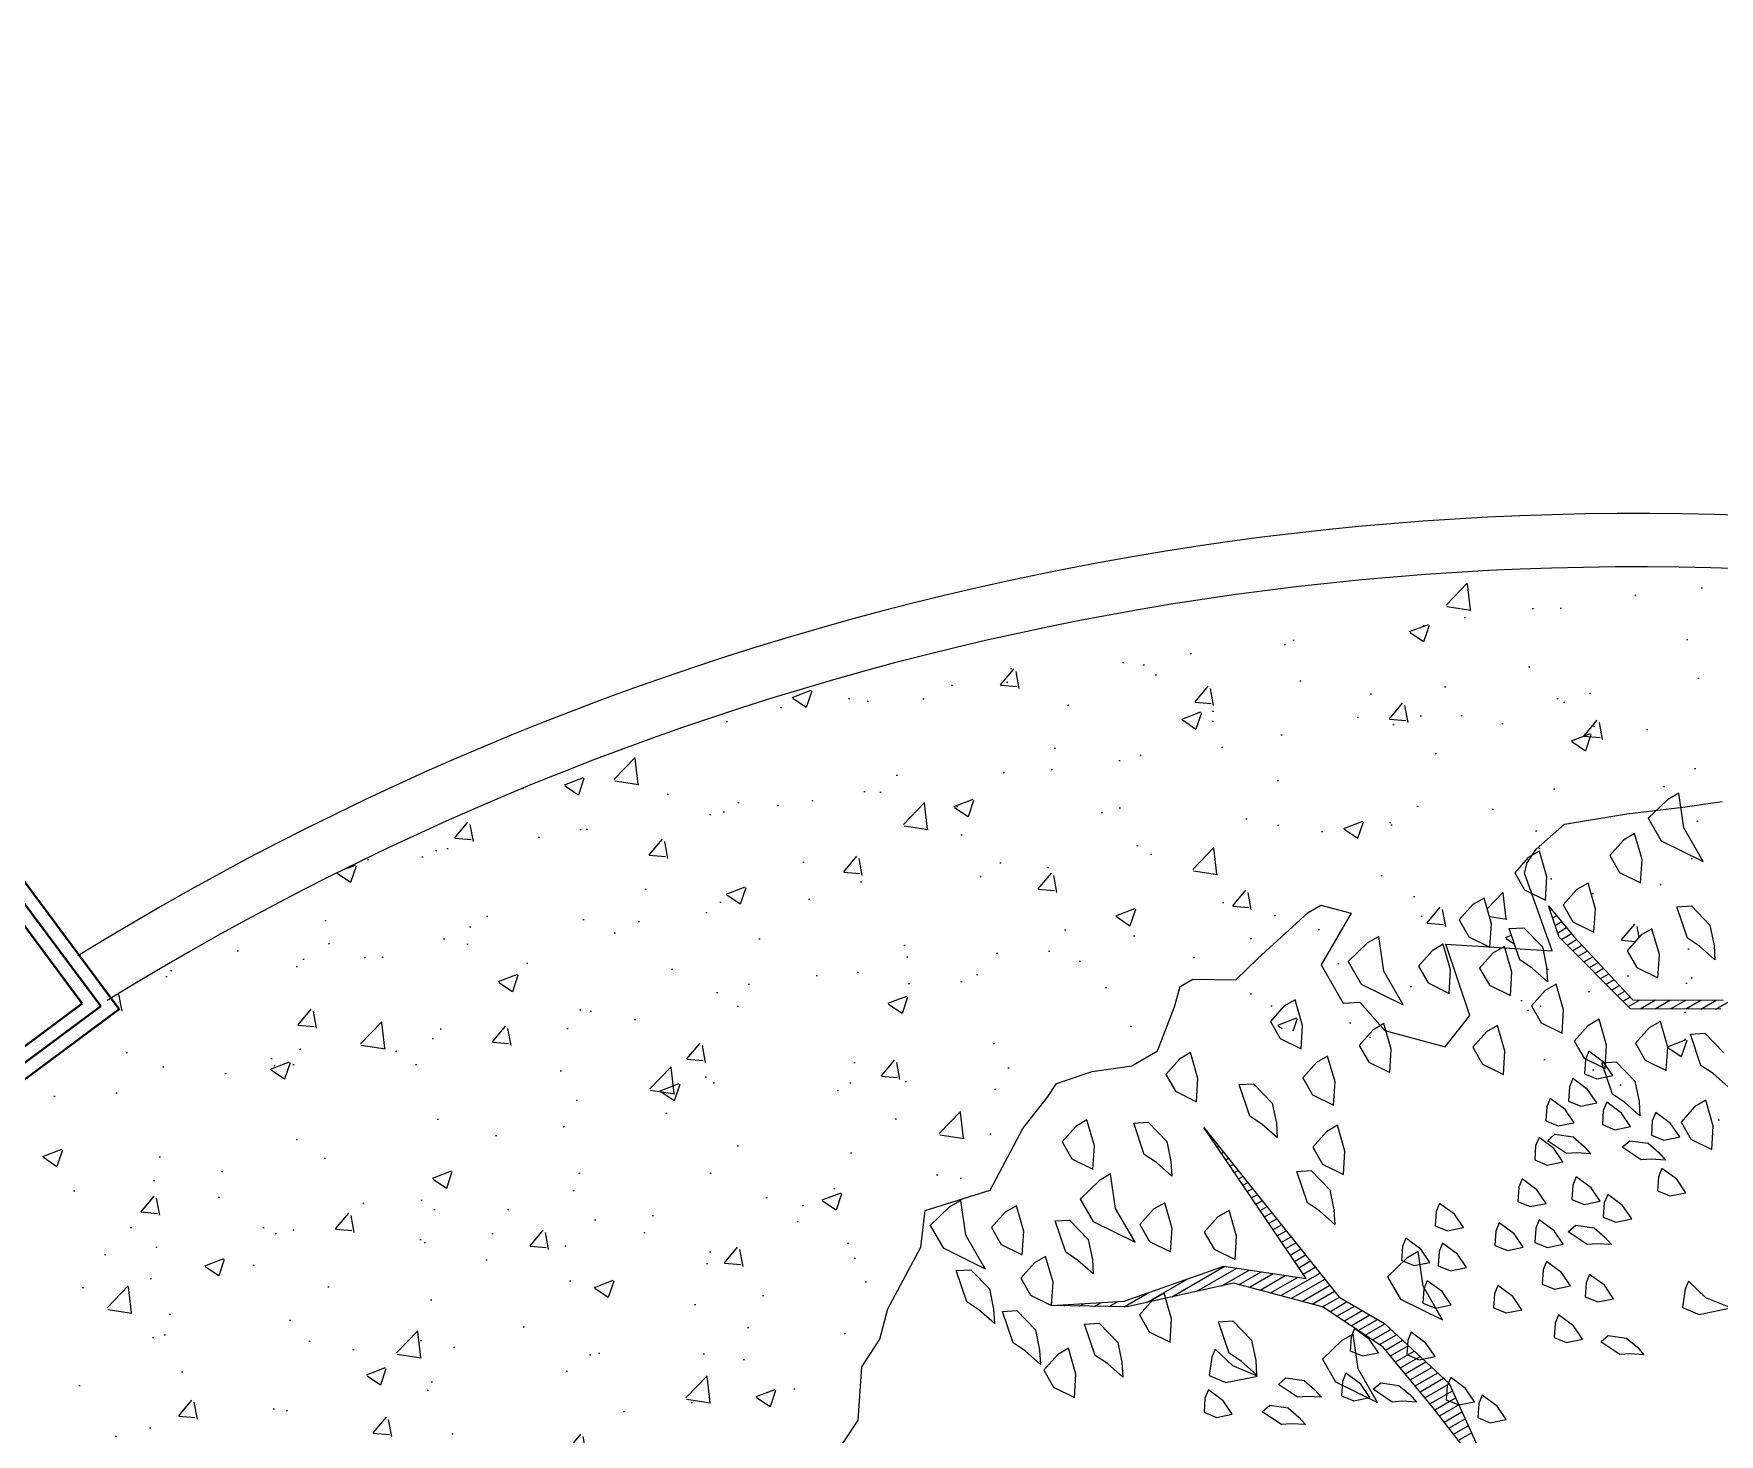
# Model space of a CAD drawing. Header units: metres. Extents: x 12093 to 20303, y 514 to 1412.
# Drawn here: x 19707.942 to 19711.101, y 705.858 to 708.481 of the extents above; entities that cross this region are included whole.
import ezdxf

# ---------------------------------------------------------------- set-up
doc = ezdxf.new("R2010")
doc.units = ezdxf.units.M
doc.linetypes.add('DASHED2', pattern=[9.525, 6.35, -3.175])
for name, color, linetype, lineweight in [('ARBOLES', 52, 'Continuous', 13), ('grass', 64, 'Continuous', 13), ('JARDINERA', 132, 'Continuous', 40), ('Layer2', 43, 'Continuous', 20), ('MANZANAS-ORIGINALES', 147, 'Continuous', 9), ('SARDINEL', 52, 'Continuous', 20), ('TEX', 81, 'Continuous', 13)]:
    doc.layers.add(name, color=color, linetype=linetype, lineweight=lineweight)
doc.layers.add('Proyecciones', color=52, linetype='DASHED2')
pattern_1 = [(50, (19136.99335, 73.14804), (0.36436934, -0.03187817), [0.0381, -0.4191]), (355, (19136.99335, 73.14804), (-0.07048565, 0.38211329), [0.03048, -0.33528]), (100.451, (19137.0237, 73.1454), (0.293885, 0.35023338), [0.03238, -0.35618]), (46.1842, (19136.99335, 73.24964), (0.54215808, -0.08408466), [0.05715, -0.62865]), (96.6356, (19137.03853, 73.24264), (0.47480847, 0.4948511), [0.04857, -0.53427]), (351.184, (19136.99335, 73.24964), (0.4748092, 0.49485024), [0.04572, -0.50292]), (21, (19137.04415, 73.22424), (0.30322976, -0.20453104), [0.0381, -0.4191]), (326, (19137.04415, 73.22424), (0.12360406, 0.36837593), [0.03048, -0.33528]), (71.4514, (19137.06942, 73.2072), (0.42683298, 0.16384572), [0.03238, -0.35618]), (37.5, (19136.99335, 73.14804), (0.006177207, 0.169110078), [0, -0.331216, 0, -0.34036, 0, -0.33655]), (7.5, (19136.99335, 73.14804), (0.133639325, 0.20036115), [0, -0.194056, 0, -0.323596, 0, -0.12827]), (327.5, (19136.88007, 73.14804), (0.27118119, -0.011457488), [0, -0.127, 0, -0.39624, 0, -0.52578]), (317.5, (19136.82927, 73.14804), (0.29625836, 0.05085298), [0, -0.1651, 0, -0.263144, 0, -0.37338])]

# ---------------------------------------------------------------- blocks, each defined once
blk = doc.blocks.new('ghgfghgh')
at = {"layer": 'ARBOLES', "lineweight": 20}
for p, q in [((20001.1866, 665.105), (20001.2163, 665.0689)), ((20001.1992, 665.0679), (20001.1866, 665.105)), ((20001.1885, 665.0994), (20001.1904, 665.1004)), ((20001.1915, 665.0906), (20001.1962, 665.0934)), ((20001.1944, 665.0819), (20001.202, 665.0863)), ((20001.1974, 665.0732), (20001.2078, 665.0792)), ((20001.2834, 664.9835), (20001.1992, 665.0679)), ((20001.2018, 665.0653), (20001.2136, 665.0722)), ((20001.2084, 665.0587), (20001.2197, 665.0652)), ((20001.2163, 665.0689), (20001.2862, 664.994)), ((20001.215, 665.0521), (20001.226, 665.0585)), ((20001.2216, 665.0454), (20001.2324, 665.0517)), ((20001.2282, 665.0388), (20001.2387, 665.0449)), ((20001.2348, 665.0322), (20001.245, 665.0381)), ((20001.2414, 665.0256), (20001.2513, 665.0314)), ((20001.248, 665.019), (20001.2576, 665.0246)), ((20001.2546, 665.0124), (20001.264, 665.0178)), ((20001.2612, 665.0058), (20001.2703, 665.011)), ((20001.2677, 664.9991), (20001.2766, 665.0043)), ((20001.2743, 664.9925), (20001.2829, 664.9975)), ((20001.2809, 664.9859), (20001.2949, 664.9939)), ((20001.39, 664.983), (20001.2834, 664.9835)), ((20001.2862, 664.994), (20001.3928, 664.9935)), ((20001.2947, 664.9834), (20001.3128, 664.9939)), ((20001.3126, 664.9834), (20001.3307, 664.9938)), ((20001.3306, 664.9833), (20001.3486, 664.9937)), ((20001.3485, 664.9832), (20001.3665, 664.9936)), ((20001.3664, 664.9831), (20001.3844, 664.9935)), ((20001.3843, 664.983), (20001.3999, 664.992)), ((20000.7793, 664.8432), (20000.9392, 664.6429)), ((20000.9001, 664.6647), (20000.7793, 664.8432)), ((20000.7797, 664.8425), (20000.7798, 664.8425)), ((20000.7848, 664.835), (20000.7855, 664.8354)), ((20000.7899, 664.8275), (20000.7912, 664.8283)), ((20000.795, 664.82), (20000.7969, 664.8211)), ((20000.8, 664.8125), (20000.8026, 664.814)), ((20000.8051, 664.805), (20000.8083, 664.8068)), ((20000.8102, 664.7975), (20000.814, 664.7997)), ((20000.8152, 664.79), (20000.8197, 664.7926)), ((20000.8203, 664.7825), (20000.8254, 664.7854)), ((20000.8254, 664.775), (20000.8311, 664.7783)), ((20000.8305, 664.7675), (20000.8368, 664.7712)), ((20000.8355, 664.76), (20000.8425, 664.764)), ((20000.8406, 664.7525), (20000.8482, 664.7569)), ((20000.8457, 664.745), (20000.8539, 664.7498)), ((20000.8507, 664.7375), (20000.8596, 664.7426)), ((20000.8558, 664.73), (20000.8653, 664.7355)), ((20000.8609, 664.7225), (20000.871, 664.7284)), ((20000.866, 664.7151), (20000.8767, 664.7212)), ((20000.871, 664.7076), (20000.8824, 664.7141)), ((20000.8761, 664.7001), (20000.8881, 664.707)), ((20000.8812, 664.6926), (20000.8938, 664.6998)), ((20000.8863, 664.6851), (20000.8995, 664.6927)), ((20000.8913, 664.6776), (20000.9052, 664.6856)), ((20000.685, 664.638), (20000.8029, 664.6795)), ((20000.7119, 664.6365), (20000.7605, 664.6646)), ((20000.7415, 664.6432), (20000.804, 664.6793)), ((20000.771, 664.6498), (20000.8183, 664.6771)), ((20000.8005, 664.6564), (20000.8326, 664.6749)), ((20000.8029, 664.6795), (20000.9001, 664.6647)), ((20000.8209, 664.6578), (20000.8469, 664.6728)), ((20000.8333, 664.6545), (20000.8612, 664.6706)), ((20000.8456, 664.6512), (20000.8755, 664.6684)), ((20000.8579, 664.6479), (20000.8898, 664.6662)), ((20000.8703, 664.6446), (20000.9166, 664.6713)), ((20000.8826, 664.6413), (20000.9223, 664.6642)), ((20000.8964, 664.6701), (20000.9109, 664.6784)), ((20000.685, 664.6314), (20000.7143, 664.6483)), ((20000.8144, 664.6595), (20000.6888, 664.6314)), ((20000.9193, 664.6314), (20000.8144, 664.6595)), ((20000.8949, 664.6379), (20000.928, 664.657)), ((20000.9073, 664.6346), (20000.9337, 664.6499)), ((20000.9195, 664.6313), (20000.9394, 664.6428)), ((20000.9392, 664.6429), (20000.9927, 664.6118)), ((20000.5993, 664.6329), (20000.685, 664.638)), ((20000.6888, 664.6314), (20000.5993, 664.6329)), ((20000.6148, 664.6326), (20000.6171, 664.6339)), ((20000.6324, 664.6323), (20000.6373, 664.6351)), ((20000.6499, 664.632), (20000.6574, 664.6364)), ((20000.6675, 664.6317), (20000.6776, 664.6376)), ((20000.9909, 664.5841), (20000.9193, 664.6314)), ((20000.9279, 664.6257), (20000.9484, 664.6376)), ((20000.9363, 664.6202), (20000.9574, 664.6323)), ((20000.9448, 664.6146), (20000.9664, 664.6271)), ((20000.9532, 664.609), (20000.9754, 664.6218)), ((20000.9616, 664.6035), (20000.9844, 664.6166)), ((20000.97, 664.5979), (20000.9932, 664.6113)), ((20000.9784, 664.5923), (20001.0001, 664.6048)), ((20000.9927, 664.6118), (20001.0692, 664.5407)), ((20000.9869, 664.5868), (20001.007, 664.5984)), ((20001.0502, 664.512), (20000.9909, 664.5841)), ((20000.9939, 664.5804), (20001.0139, 664.592)), ((20000.9997, 664.5734), (20001.0209, 664.5856)), ((20001.0056, 664.5663), (20001.0278, 664.5791)), ((20001.0114, 664.5592), (20001.0347, 664.5727)), ((20001.0172, 664.5522), (20001.0416, 664.5663)), ((20001.023, 664.5451), (20001.0485, 664.5598)), ((20001.0288, 664.538), (20001.0555, 664.5534)), ((20001.0347, 664.531), (20001.0624, 664.547)), ((20001.0405, 664.5239), (20001.0692, 664.5405)), ((20001.0463, 664.5168), (20001.073, 664.5322)), ((20001.052, 664.5097), (20001.0767, 664.524)), ((20001.0692, 664.5407), (20001.1009, 664.4703)), ((20001.1546, 664.3773), (20001.0502, 664.512)), ((20001.0576, 664.5025), (20001.0804, 664.5157)), ((20001.0632, 664.4953), (20001.0842, 664.5074)), ((20001.0688, 664.4881), (20001.0879, 664.4992)), ((20001.0743, 664.4809), (20001.0916, 664.4909)), ((20001.0799, 664.4737), (20001.0954, 664.4826))]:
    blk.add_line(p, q, dxfattribs=at)
at = {"layer": 'grass'}
for p, q in [((20001.2789, 665.2135), (20001.345, 665.2214)), ((20001.327, 665.2303), (20001.3043, 665.2083)), ((20001.3403, 665.238), (20001.327, 665.2303)), ((20001.3462, 665.1971), (20001.3403, 665.238)), ((20001.345, 665.2214), (20001.3915, 665.2281)), ((20001.1718, 665.1719), (20001.2053, 665.2013)), ((20001.2053, 665.2013), (20001.2789, 665.2135)), ((20001.3043, 665.2083), (20001.3196, 665.1817)), ((20001.2749, 665.1825), (20001.2587, 665.1643)), ((20001.2882, 665.1902), (20001.2749, 665.1825)), ((20001.2969, 665.1597), (20001.2882, 665.1902)), ((20001.3196, 665.1817), (20001.3692, 665.1572)), ((20001.3692, 665.1572), (20001.3462, 665.1971)), ((20001.1626, 665.162), (20001.1465, 665.1438)), ((20001.1611, 665.1556), (20001.1718, 665.1719)), ((20001.1759, 665.1697), (20001.1626, 665.162)), ((20001.1846, 665.1392), (20001.1759, 665.1697)), ((20001.2587, 665.1643), (20001.2703, 665.1444)), ((20001.2951, 665.1321), (20001.2969, 665.1597)), ((20001.1465, 665.1438), (20001.158, 665.1239)), ((20001.1579, 665.1437), (20001.1611, 665.1556)), ((20001.1908, 665.0517), (20001.1579, 665.1437)), ((20001.2703, 665.1444), (20001.2951, 665.1321)), ((20001.158, 665.1239), (20001.1828, 665.1116)), ((20001.1828, 665.1116), (20001.1846, 665.1392)), ((20001.2199, 665.1242), (20001.2038, 665.106)), ((20001.2332, 665.1318), (20001.2199, 665.1242)), ((20001.2419, 665.1014), (20001.2332, 665.1318)), ((20000.9024, 665.097), (20000.9175, 665.1057)), ((20000.9175, 665.1057), (20000.9533, 665.0962)), ((20001.0971, 665.1065), (20001.081, 665.0883)), ((20001.1104, 665.1141), (20001.0971, 665.1065)), ((20001.1191, 665.0837), (20001.1104, 665.1141)), ((20001.2038, 665.106), (20001.2153, 665.086)), ((20001.2401, 665.0738), (20001.2419, 665.1014)), ((20001.3381, 665.1037), (20001.3552, 665.1048)), ((20001.3506, 665.0666), (20001.3381, 665.1037)), ((20001.3552, 665.1048), (20001.3772, 665.082)), ((20000.843, 665.0426), (20000.9024, 665.097)), ((20000.9533, 665.0962), (20000.9178, 665.0353)), ((20001.081, 665.0883), (20001.0925, 665.0684)), ((20001.1173, 665.0561), (20001.1191, 665.0837)), ((20001.2153, 665.086), (20001.2401, 665.0738)), ((20001.3772, 665.082), (20001.3821, 665.0582)), ((20000.9726, 665.0612), (20000.9498, 665.0392)), ((20000.9859, 665.0688), (20000.9726, 665.0612)), ((20000.9918, 665.0279), (20000.9859, 665.0688)), ((20001.0651, 665.0598), (20001.0965, 665.0578)), ((20001.0936, 664.9754), (20001.0651, 665.0598)), ((20001.0925, 665.0684), (20001.1173, 665.0561)), ((20001.1401, 665.0781), (20001.1572, 665.0791)), ((20001.1526, 665.041), (20001.1401, 665.0781)), ((20001.1572, 665.0791), (20001.1792, 665.0564)), ((20001.2954, 665.0702), (20001.2792, 665.052)), ((20001.3087, 665.0779), (20001.2954, 665.0702)), ((20001.3174, 665.0475), (20001.3087, 665.0779)), ((20001.3649, 665.0572), (20001.3506, 665.0666)), ((20000.8171, 665.0175), (20000.843, 665.0426)), ((20001.0488, 665.052), (20001.0327, 665.0338)), ((20001.0621, 665.0596), (20001.0488, 665.052)), ((20001.0708, 665.0292), (20001.0621, 665.0596)), ((20001.0965, 665.0578), (20001.1908, 665.0517)), ((20001.1212, 665.0494), (20001.1051, 665.0313)), ((20001.1345, 665.0571), (20001.1212, 665.0494)), ((20001.1432, 665.0267), (20001.1345, 665.0571)), ((20001.167, 665.0315), (20001.1526, 665.041)), ((20001.1792, 665.0564), (20001.1841, 665.0326)), ((20001.2792, 665.052), (20001.2908, 665.0321)), ((20001.3156, 665.0198), (20001.3174, 665.0475)), ((20001.3831, 665.0411), (20001.3649, 665.0572)), ((20001.3821, 665.0582), (20001.3831, 665.0411)), ((20000.9178, 665.0353), (20000.944, 664.9899)), ((20000.9178, 665.0353), (20000.9178, 665.0353)), ((20000.9498, 665.0392), (20000.9652, 665.0126)), ((20001.0148, 664.988), (20000.9918, 665.0279)), ((20001.0327, 665.0338), (20001.0442, 665.0139)), ((20001.069, 665.0016), (20001.0708, 665.0292)), ((20001.1051, 665.0313), (20001.1166, 665.0113)), ((20001.1414, 664.9991), (20001.1432, 665.0267)), ((20001.1851, 665.0154), (20001.167, 665.0315)), ((20001.1841, 665.0326), (20001.1851, 665.0154)), ((20001.2908, 665.0321), (20001.3156, 665.0198)), ((20000.7447, 664.9858), (20000.7511, 665.0097)), ((20000.7511, 665.0097), (20000.7662, 665.0184)), ((20000.7662, 665.0184), (20000.8171, 665.0175)), ((20000.9652, 665.0126), (20001.0148, 664.988)), ((20001.0442, 665.0139), (20001.069, 665.0016)), ((20001.1166, 665.0113), (20001.1414, 664.9991)), ((20001.1823, 665.0049), (20001.1662, 664.9868)), ((20001.1956, 665.0126), (20001.1823, 665.0049)), ((20001.2043, 664.9822), (20001.1956, 665.0126)), ((20000.7243, 664.9337), (20000.7447, 664.9858)), ((20000.8739, 664.9864), (20000.8578, 664.9683)), ((20000.8872, 664.9941), (20000.8739, 664.9864)), ((20000.8959, 664.9637), (20000.8872, 664.9941)), ((20000.944, 664.9899), (20000.9635, 664.9911)), ((20000.9635, 664.9911), (20000.9929, 664.9576)), ((20001.1662, 664.9868), (20001.1777, 664.9668)), ((20001.2025, 664.9546), (20001.2043, 664.9822)), ((20000.8578, 664.9683), (20000.8693, 664.9483)), ((20000.8941, 664.9361), (20000.8959, 664.9637)), ((20000.992, 664.966), (20000.9787, 664.9583)), ((20001.0007, 664.9356), (20000.992, 664.966)), ((20001.0645, 664.9385), (20001.0936, 664.9754)), ((20001.1263, 664.9638), (20001.113, 664.9561)), ((20001.135, 664.9333), (20001.1263, 664.9638)), ((20001.1777, 664.9668), (20001.2025, 664.9546)), ((20001.233, 664.9633), (20001.2169, 664.9451)), ((20001.2463, 664.971), (20001.233, 664.9633)), ((20001.255, 664.9405), (20001.2463, 664.971)), ((20001.3054, 664.9607), (20001.2893, 664.9426)), ((20001.3187, 664.9684), (20001.3054, 664.9607)), ((20001.3274, 664.938), (20001.3187, 664.9684)), ((20000.8693, 664.9483), (20000.8941, 664.9361)), ((20000.9787, 664.9583), (20000.9626, 664.9402)), ((20000.9929, 664.9576), (20001.0645, 664.9385)), ((20001.113, 664.9561), (20001.0969, 664.9379)), ((20001.2169, 664.9451), (20001.2284, 664.9252)), ((20001.2532, 664.9129), (20001.255, 664.9405)), ((20001.2893, 664.9426), (20001.3008, 664.9226)), ((20001.354, 664.9533), (20001.3711, 664.9544)), ((20001.3665, 664.9163), (20001.354, 664.9533)), ((20001.3711, 664.9544), (20001.3931, 664.9316)), ((20000.6941, 664.9162), (20000.7243, 664.9337)), ((20000.7503, 664.924), (20000.7342, 664.9058)), ((20000.7636, 664.9317), (20000.7503, 664.924)), ((20000.7723, 664.9012), (20000.7636, 664.9317)), ((20000.9255, 664.9276), (20000.9123, 664.9199)), ((20000.9343, 664.8972), (20000.9255, 664.9276)), ((20000.9626, 664.9402), (20000.9741, 664.9202)), ((20000.999, 664.908), (20001.0007, 664.9356)), ((20001.0969, 664.9379), (20001.1084, 664.918)), ((20001.1332, 664.9057), (20001.135, 664.9333)), ((20001.2284, 664.9252), (20001.2532, 664.9129)), ((20001.23, 664.9234), (20001.2289, 664.9067)), ((20001.234, 664.9332), (20001.23, 664.9234)), ((20001.2516, 664.9203), (20001.234, 664.9332)), ((20001.2494, 664.9195), (20001.2665, 664.9206)), ((20001.2665, 664.9206), (20001.2885, 664.8978)), ((20001.3008, 664.9226), (20001.3256, 664.9104)), ((20001.3256, 664.9104), (20001.3274, 664.938)), ((20000.6053, 664.8952), (20000.6475, 664.9095)), ((20000.6475, 664.9095), (20000.6941, 664.9162)), ((20000.7342, 664.9058), (20000.7458, 664.8859)), ((20000.7706, 664.8736), (20000.7723, 664.9012)), ((20000.9123, 664.9199), (20000.8961, 664.9018)), ((20000.8961, 664.9018), (20000.9077, 664.8818)), ((20000.9741, 664.9202), (20000.999, 664.908)), ((20001.1084, 664.918), (20001.1332, 664.9057)), ((20001.2151, 664.9009), (20001.2111, 664.8911)), ((20001.2327, 664.888), (20001.2151, 664.9009)), ((20001.2289, 664.9067), (20001.2436, 664.9007)), ((20001.2436, 664.9007), (20001.2623, 664.9045)), ((20001.2619, 664.8825), (20001.2494, 664.9195)), ((20001.2623, 664.9045), (20001.2516, 664.9203)), ((20001.3808, 664.9068), (20001.3665, 664.9163)), ((20001.399, 664.8907), (20001.3808, 664.9068)), ((20000.5946, 664.8789), (20000.6053, 664.8952)), ((20000.7458, 664.8859), (20000.7706, 664.8736)), ((20000.8209, 664.8938), (20000.8381, 664.8949)), ((20000.8335, 664.8567), (20000.8209, 664.8938)), ((20000.8381, 664.8949), (20000.8601, 664.8721)), ((20000.9077, 664.8818), (20000.9325, 664.8696)), ((20000.9325, 664.8696), (20000.9343, 664.8972)), ((20001.2111, 664.8911), (20001.21, 664.8744)), ((20001.2434, 664.8722), (20001.2327, 664.888)), ((20001.2762, 664.873), (20001.2619, 664.8825)), ((20001.2885, 664.8978), (20001.2934, 664.874)), ((20000.5655, 664.842), (20000.5946, 664.8789)), ((20000.8601, 664.8721), (20000.865, 664.8483)), ((20001.1844, 664.8677), (20001.1833, 664.851)), ((20001.1884, 664.8775), (20001.1844, 664.8677)), ((20001.206, 664.8646), (20001.1884, 664.8775)), ((20001.2167, 664.8488), (20001.206, 664.8646)), ((20001.21, 664.8744), (20001.2247, 664.8684)), ((20001.2247, 664.8684), (20001.2434, 664.8722)), ((20001.2512, 664.8633), (20001.2501, 664.8466)), ((20001.2552, 664.8731), (20001.2512, 664.8633)), ((20001.2728, 664.8601), (20001.2552, 664.8731)), ((20001.2944, 664.8569), (20001.2762, 664.873)), ((20001.2934, 664.874), (20001.2944, 664.8569)), ((20001.3131, 664.8608), (20001.3091, 664.851)), ((20001.3307, 664.8479), (20001.3131, 664.8608)), ((20001.3591, 664.8677), (20001.343, 664.8495)), ((20001.3724, 664.8753), (20001.3591, 664.8677)), ((20001.3811, 664.8449), (20001.3724, 664.8753)), ((20000.5268, 664.7692), (20000.5655, 664.842)), ((20000.6279, 664.8444), (20000.6117, 664.8262)), ((20000.6411, 664.8521), (20000.6279, 664.8444)), ((20000.6499, 664.8216), (20000.6411, 664.8521)), ((20000.6964, 664.8485), (20000.7135, 664.8495)), ((20000.7089, 664.8114), (20000.6964, 664.8485)), ((20000.7135, 664.8495), (20000.7355, 664.8268)), ((20000.8478, 664.8473), (20000.8335, 664.8567)), ((20000.866, 664.8312), (20000.8478, 664.8473)), ((20000.865, 664.8483), (20000.866, 664.8312)), ((20000.9373, 664.8458), (20000.924, 664.8381)), ((20000.946, 664.8153), (20000.9373, 664.8458)), ((20001.1833, 664.851), (20001.198, 664.845)), ((20001.198, 664.845), (20001.2167, 664.8488)), ((20001.2501, 664.8466), (20001.2648, 664.8405)), ((20001.2648, 664.8405), (20001.2835, 664.8443)), ((20001.2835, 664.8443), (20001.2728, 664.8601)), ((20001.3091, 664.851), (20001.308, 664.8343)), ((20001.3414, 664.8321), (20001.3307, 664.8479)), ((20001.343, 664.8495), (20001.3545, 664.8295)), ((20001.3793, 664.8173), (20001.3811, 664.8449)), ((20000.6117, 664.8262), (20000.6233, 664.8063)), ((20000.6481, 664.794), (20000.6499, 664.8216)), ((20000.7355, 664.8268), (20000.7404, 664.803)), ((20000.924, 664.8381), (20000.9079, 664.8199)), ((20001.1712, 664.8216), (20001.1701, 664.8049)), ((20001.1753, 664.8314), (20001.1712, 664.8216)), ((20001.1929, 664.8185), (20001.1753, 664.8314)), ((20001.1851, 664.8274), (20001.194, 664.8352)), ((20001.2076, 664.8125), (20001.1851, 664.8274)), ((20001.194, 664.8352), (20001.2156, 664.8321)), ((20001.2156, 664.8321), (20001.2283, 664.8212)), ((20001.2283, 664.8212), (20001.2361, 664.8122)), ((20001.2735, 664.8198), (20001.2824, 664.8276)), ((20001.2824, 664.8276), (20001.304, 664.8245)), ((20001.304, 664.8245), (20001.3167, 664.8136)), ((20001.308, 664.8343), (20001.3227, 664.8283)), ((20001.3227, 664.8283), (20001.3414, 664.8321)), ((20001.3545, 664.8295), (20001.3793, 664.8173)), ((20000.6233, 664.8063), (20000.6481, 664.794)), ((20000.7233, 664.802), (20000.7089, 664.8114)), ((20000.7414, 664.7859), (20000.7233, 664.802)), ((20000.7404, 664.803), (20000.7414, 664.7859)), ((20000.9079, 664.8199), (20000.9195, 664.8)), ((20000.9443, 664.7877), (20000.946, 664.8153)), ((20001.1701, 664.8049), (20001.1848, 664.7989)), ((20001.1848, 664.7989), (20001.2035, 664.8027)), ((20001.2035, 664.8027), (20001.1929, 664.8185)), ((20001.2194, 664.8134), (20001.2076, 664.8125)), ((20001.2361, 664.8122), (20001.2194, 664.8134)), ((20001.296, 664.8049), (20001.2735, 664.8198)), ((20001.3078, 664.8058), (20001.296, 664.8049)), ((20001.3245, 664.8047), (20001.3078, 664.8058)), ((20001.3167, 664.8136), (20001.3245, 664.8047)), ((20000.669, 664.7884), (20000.6558, 664.7807)), ((20000.6749, 664.7475), (20000.669, 664.7884)), ((20000.889, 664.7913), (20000.9062, 664.7923)), ((20000.9016, 664.7542), (20000.889, 664.7913)), ((20000.9062, 664.7923), (20000.9282, 664.7696)), ((20000.9195, 664.8), (20000.9443, 664.7877)), ((20001.1552, 664.7824), (20001.1512, 664.7726)), ((20001.1728, 664.7695), (20001.1552, 664.7824)), ((20001.2191, 664.7848), (20001.2151, 664.775)), ((20001.2367, 664.7719), (20001.2191, 664.7848)), ((20001.3165, 664.7851), (20001.3154, 664.7684)), ((20001.3205, 664.7949), (20001.3165, 664.7851)), ((20001.3381, 664.782), (20001.3205, 664.7949)), ((20001.3488, 664.7662), (20001.3381, 664.782)), ((20000.45, 664.745), (20000.5268, 664.7692)), ((20000.5268, 664.7692), (20000.5268, 664.7692)), ((20000.6558, 664.7807), (20000.633, 664.7587)), ((20000.9282, 664.7696), (20000.933, 664.7458)), ((20001.1512, 664.7726), (20001.1501, 664.7559)), ((20001.1835, 664.7536), (20001.1728, 664.7695)), ((20001.2151, 664.775), (20001.214, 664.7583)), ((20001.2474, 664.7561), (20001.2367, 664.7719)), ((20001.2564, 664.7639), (20001.2523, 664.7541)), ((20001.274, 664.751), (20001.2564, 664.7639)), ((20001.3154, 664.7684), (20001.3301, 664.7624)), ((20001.3301, 664.7624), (20001.3488, 664.7662)), ((20000.4448, 664.7017), (20000.45, 664.745)), ((20000.4788, 664.7495), (20000.456, 664.7275)), ((20000.4921, 664.7571), (20000.4788, 664.7495)), ((20000.498, 664.7162), (20000.4921, 664.7571)), ((20000.5445, 664.7431), (20000.5284, 664.7249)), ((20000.5578, 664.7508), (20000.5445, 664.7431)), ((20000.5665, 664.7203), (20000.5578, 664.7508)), ((20000.633, 664.7587), (20000.6483, 664.7321)), ((20000.698, 664.7076), (20000.6749, 664.7475)), ((20000.7197, 664.7467), (20000.7036, 664.7286)), ((20000.733, 664.7544), (20000.7197, 664.7467)), ((20000.7417, 664.724), (20000.733, 664.7544)), ((20000.8092, 664.7452), (20000.7959, 664.7375)), ((20000.8179, 664.7148), (20000.8092, 664.7452)), ((20000.9159, 664.7447), (20000.9016, 664.7542)), ((20000.9341, 664.7286), (20000.9159, 664.7447)), ((20000.933, 664.7458), (20000.9341, 664.7286)), ((20001.0537, 664.7438), (20001.0525, 664.7271)), ((20001.0577, 664.7536), (20001.0537, 664.7438)), ((20001.0753, 664.7407), (20001.0577, 664.7536)), ((20001.1501, 664.7559), (20001.1648, 664.7499)), ((20001.1648, 664.7499), (20001.1835, 664.7536)), ((20001.214, 664.7583), (20001.2287, 664.7523)), ((20001.2287, 664.7523), (20001.2474, 664.7561)), ((20001.2523, 664.7541), (20001.2512, 664.7374)), ((20001.2847, 664.7352), (20001.274, 664.751)), ((20000.456, 664.7275), (20000.4714, 664.7009)), ((20000.5284, 664.7249), (20000.5399, 664.705)), ((20000.6036, 664.7329), (20000.6207, 664.7339)), ((20000.6161, 664.6958), (20000.6036, 664.7329)), ((20000.6207, 664.7339), (20000.6427, 664.7111)), ((20000.6483, 664.7321), (20000.698, 664.7076)), ((20000.7036, 664.7286), (20000.7151, 664.7086)), ((20000.7399, 664.6963), (20000.7417, 664.724)), ((20000.7959, 664.7375), (20000.7798, 664.7194)), ((20001.0525, 664.7271), (20001.0672, 664.7211)), ((20001.0672, 664.7211), (20001.086, 664.7249)), ((20001.086, 664.7249), (20001.0753, 664.7407)), ((20001.1283, 664.7305), (20001.1243, 664.7207)), ((20001.1459, 664.7176), (20001.1283, 664.7305)), ((20001.1715, 664.7242), (20001.1704, 664.7075)), ((20001.1755, 664.734), (20001.1715, 664.7242)), ((20001.1931, 664.7211), (20001.1755, 664.734)), ((20001.2098, 664.72), (20001.2187, 664.7278)), ((20001.2187, 664.7278), (20001.2403, 664.7247)), ((20001.2403, 664.7247), (20001.253, 664.7138)), ((20001.2512, 664.7374), (20001.2659, 664.7314)), ((20001.2659, 664.7314), (20001.2847, 664.7352)), ((20000.4061, 664.6289), (20000.4448, 664.7017)), ((20000.521, 664.6763), (20000.498, 664.7162)), ((20000.5399, 664.705), (20000.5647, 664.6927)), ((20000.5647, 664.6927), (20000.5665, 664.7203)), ((20000.6427, 664.7111), (20000.6476, 664.6874)), ((20000.7151, 664.7086), (20000.7399, 664.6963)), ((20000.7798, 664.7194), (20000.7913, 664.6994)), ((20000.8162, 664.6872), (20000.8179, 664.7148)), ((20001.014, 664.7028), (20001.0129, 664.6861)), ((20001.018, 664.7126), (20001.014, 664.7028)), ((20001.0356, 664.6997), (20001.018, 664.7126)), ((20001.0612, 664.7064), (20001.0572, 664.6966)), ((20001.0788, 664.6935), (20001.0612, 664.7064)), ((20001.1243, 664.7207), (20001.1232, 664.704)), ((20001.1232, 664.704), (20001.1379, 664.6979)), ((20001.1379, 664.6979), (20001.1566, 664.7017)), ((20001.1566, 664.7017), (20001.1459, 664.7176)), ((20001.1704, 664.7075), (20001.1851, 664.7015)), ((20001.1851, 664.7015), (20001.2038, 664.7053)), ((20001.2038, 664.7053), (20001.1931, 664.7211)), ((20001.2323, 664.7051), (20001.2098, 664.72)), ((20001.2441, 664.706), (20001.2323, 664.7051)), ((20001.2608, 664.7049), (20001.2441, 664.706)), ((20001.253, 664.7138), (20001.2608, 664.7049)), ((20000.4714, 664.7009), (20000.521, 664.6763)), ((20000.5791, 664.6832), (20000.5629, 664.6651)), ((20000.5923, 664.6909), (20000.5791, 664.6832)), ((20000.6011, 664.6605), (20000.5923, 664.6909)), ((20000.6305, 664.6863), (20000.6161, 664.6958)), ((20000.6486, 664.6702), (20000.6305, 664.6863)), ((20000.6476, 664.6874), (20000.6486, 664.6702)), ((20000.7913, 664.6994), (20000.8162, 664.6872)), ((20001.019, 664.689), (20000.9962, 664.667)), ((20001.0129, 664.6861), (20001.0276, 664.6801)), ((20001.0323, 664.6967), (20001.019, 664.689)), ((20001.0276, 664.6801), (20001.0463, 664.6839)), ((20001.0382, 664.6558), (20001.0323, 664.6967)), ((20001.0463, 664.6839), (20001.0356, 664.6997)), ((20001.0572, 664.6966), (20001.0561, 664.6799)), ((20001.0895, 664.6777), (20001.0788, 664.6935)), ((20001.184, 664.6848), (20001.18, 664.675)), ((20001.2016, 664.6719), (20001.184, 664.6848)), ((20000.4867, 664.6743), (20000.5039, 664.6753)), ((20000.4993, 664.6372), (20000.4867, 664.6743)), ((20000.5039, 664.6753), (20000.5259, 664.6525)), ((20000.5629, 664.6651), (20000.5745, 664.6451)), ((20000.9962, 664.667), (20001.0116, 664.6404)), ((20001.0432, 664.6623), (20001.0392, 664.6525)), ((20001.0608, 664.6494), (20001.0432, 664.6623)), ((20001.0561, 664.6799), (20001.0708, 664.6739)), ((20001.0708, 664.6739), (20001.0895, 664.6777)), ((20001.18, 664.675), (20001.1789, 664.6583)), ((20001.2123, 664.6561), (20001.2016, 664.6719)), ((20001.235, 664.6697), (20001.231, 664.6599)), ((20001.2526, 664.6568), (20001.235, 664.6697)), ((20001.3519, 664.6619), (20001.3479, 664.6521)), ((20001.3724, 664.6421), (20001.3519, 664.6619)), ((20000.5259, 664.6525), (20000.5307, 664.6287)), ((20000.5745, 664.6451), (20000.5993, 664.6329)), ((20000.5993, 664.6329), (20000.6011, 664.6605)), ((20000.7325, 664.6477), (20000.7192, 664.6401)), ((20000.7412, 664.6173), (20000.7325, 664.6477)), ((20001.0392, 664.6525), (20001.0381, 664.6358)), ((20001.0612, 664.6159), (20001.0382, 664.6558)), ((20001.0715, 664.6336), (20001.0608, 664.6494)), ((20001.1227, 664.6469), (20001.1216, 664.6302)), ((20001.1267, 664.6567), (20001.1227, 664.6469)), ((20001.1443, 664.6438), (20001.1267, 664.6567)), ((20001.155, 664.628), (20001.1443, 664.6438)), ((20001.1789, 664.6583), (20001.1936, 664.6523)), ((20001.1936, 664.6523), (20001.2123, 664.6561)), ((20001.231, 664.6599), (20001.2299, 664.6432)), ((20001.2299, 664.6432), (20001.2446, 664.6372)), ((20001.2633, 664.641), (20001.2526, 664.6568)), ((20001.3479, 664.6521), (20001.3448, 664.6305)), ((20001.4019, 664.6301), (20001.3724, 664.6421)), ((20000.3965, 664.5931), (20000.4061, 664.6289)), ((20000.5136, 664.6277), (20000.4993, 664.6372)), ((20000.5318, 664.6116), (20000.5136, 664.6277)), ((20000.5307, 664.6287), (20000.5318, 664.6116)), ((20000.5412, 664.6259), (20000.5584, 664.627)), ((20000.5538, 664.5889), (20000.5412, 664.6259)), ((20000.5584, 664.627), (20000.5804, 664.6042)), ((20000.7192, 664.6401), (20000.7031, 664.6219)), ((20000.7031, 664.6219), (20000.7146, 664.6019)), ((20001.0116, 664.6404), (20001.0612, 664.6159)), ((20001.0381, 664.6358), (20001.0528, 664.6298)), ((20001.0528, 664.6298), (20001.0715, 664.6336)), ((20001.1216, 664.6302), (20001.1363, 664.6242)), ((20001.1363, 664.6242), (20001.155, 664.628)), ((20001.1983, 664.6218), (20001.1942, 664.612)), ((20001.2159, 664.6089), (20001.1983, 664.6218)), ((20001.2446, 664.6372), (20001.2633, 664.641)), ((20001.3448, 664.6305), (20001.3644, 664.6225)), ((20001.3644, 664.6225), (20001.4019, 664.6301)), ((20000.5804, 664.6042), (20000.5852, 664.5804)), ((20000.6384, 664.6111), (20000.6556, 664.6122)), ((20000.651, 664.574), (20000.6384, 664.6111)), ((20000.6556, 664.6122), (20000.6776, 664.5894)), ((20000.7146, 664.6019), (20000.7395, 664.5897)), ((20000.7395, 664.5897), (20000.7412, 664.6173)), ((20000.7965, 664.6137), (20000.8136, 664.6148)), ((20000.809, 664.5767), (20000.7965, 664.6137)), ((20000.8136, 664.6148), (20000.8356, 664.592)), ((20000.9572, 664.6059), (20000.9532, 664.5961)), ((20000.9748, 664.593), (20000.9572, 664.6059)), ((20001.1942, 664.612), (20001.1931, 664.5953)), ((20001.2266, 664.5931), (20001.2159, 664.6089)), ((20000.375, 664.5605), (20000.3965, 664.5931)), ((20000.5681, 664.5794), (20000.5538, 664.5889)), ((20000.6195, 664.5825), (20000.6062, 664.5748)), ((20000.6282, 664.552), (20000.6195, 664.5825)), ((20000.6776, 664.5894), (20000.6824, 664.5656)), ((20000.8356, 664.592), (20000.8405, 664.5682)), ((20000.9423, 664.5915), (20000.9195, 664.5695)), ((20000.9556, 664.5992), (20000.9423, 664.5915)), ((20000.9532, 664.5961), (20000.9521, 664.5794)), ((20000.9615, 664.5583), (20000.9556, 664.5992)), ((20000.9855, 664.5772), (20000.9748, 664.593)), ((20001.0201, 664.5917), (20001.0189, 664.575)), ((20001.0241, 664.6015), (20001.0201, 664.5917)), ((20001.0417, 664.5886), (20001.0241, 664.6015)), ((20001.0524, 664.5727), (20001.0417, 664.5886)), ((20001.1931, 664.5953), (20001.2078, 664.5893)), ((20001.2078, 664.5893), (20001.2266, 664.5931)), ((20001.2482, 664.5899), (20001.2571, 664.5977)), ((20001.2707, 664.575), (20001.2482, 664.5899)), ((20001.2571, 664.5977), (20001.2787, 664.5946)), ((20001.2787, 664.5946), (20001.2914, 664.5837)), ((20001.2914, 664.5837), (20001.2992, 664.5748)), ((20000.5863, 664.5633), (20000.5681, 664.5794)), ((20000.5852, 664.5804), (20000.5863, 664.5633)), ((20000.6062, 664.5748), (20000.5901, 664.5566)), ((20000.6653, 664.5646), (20000.651, 664.574)), ((20000.6835, 664.5485), (20000.6653, 664.5646)), ((20000.6824, 664.5656), (20000.6835, 664.5485)), ((20000.7888, 664.5718), (20000.7857, 664.5502)), ((20000.7928, 664.5816), (20000.7888, 664.5718)), ((20000.8133, 664.5618), (20000.7928, 664.5816)), ((20000.8234, 664.5672), (20000.809, 664.5767)), ((20000.8415, 664.5511), (20000.8234, 664.5672)), ((20000.8405, 664.5682), (20000.8415, 664.5511)), ((20000.9195, 664.5695), (20000.9349, 664.5429)), ((20000.9521, 664.5794), (20000.9668, 664.5734)), ((20000.9668, 664.5734), (20000.9855, 664.5772)), ((20001.0189, 664.575), (20001.0337, 664.5689)), ((20001.0337, 664.5689), (20001.0524, 664.5727)), ((20001.2825, 664.5759), (20001.2707, 664.575)), ((20001.2992, 664.5748), (20001.2825, 664.5759)), ((20000.3709, 664.4977), (20000.375, 664.5605)), ((20000.5901, 664.5566), (20000.6016, 664.5367)), ((20000.6264, 664.5244), (20000.6282, 664.552)), ((20000.7857, 664.5502), (20000.8053, 664.5422)), ((20000.8053, 664.5422), (20000.8428, 664.5497)), ((20000.8428, 664.5497), (20000.8133, 664.5618)), ((20000.8673, 664.5397), (20000.8762, 664.5475)), ((20000.8762, 664.5475), (20000.8978, 664.5444)), ((20000.8978, 664.5444), (20000.9105, 664.5335)), ((20000.9349, 664.5429), (20000.9845, 664.5184)), ((20000.943, 664.5431), (20000.9419, 664.5264)), ((20000.947, 664.5529), (20000.943, 664.5431)), ((20000.9646, 664.54), (20000.947, 664.5529)), ((20000.9845, 664.5184), (20000.9615, 664.5583)), ((20001.0709, 664.548), (20001.0669, 664.5382)), ((20001.0885, 664.5351), (20001.0709, 664.548)), ((20000.6016, 664.5367), (20000.6264, 664.5244)), ((20000.7806, 664.5237), (20000.7795, 664.507)), ((20000.7846, 664.5335), (20000.7806, 664.5237)), ((20000.8022, 664.5205), (20000.7846, 664.5335)), ((20000.8898, 664.5248), (20000.8673, 664.5397)), ((20000.9016, 664.5257), (20000.8898, 664.5248)), ((20000.9183, 664.5246), (20000.9016, 664.5257)), ((20000.9105, 664.5335), (20000.9183, 664.5246)), ((20000.9419, 664.5264), (20000.9566, 664.5204)), ((20000.9566, 664.5204), (20000.9753, 664.5242)), ((20000.9753, 664.5242), (20000.9646, 664.54)), ((20000.9793, 664.534), (20000.9882, 664.5418)), ((20001.0018, 664.519), (20000.9793, 664.534)), ((20000.9882, 664.5418), (20001.0098, 664.5386)), ((20001.0098, 664.5386), (20001.0225, 664.5277)), ((20001.0225, 664.5277), (20001.0303, 664.5188)), ((20001.0669, 664.5382), (20001.0657, 664.5215)), ((20001.0992, 664.5193), (20001.0885, 664.5351)), ((20001.1081, 664.5271), (20001.1041, 664.5173)), ((20001.1257, 664.5142), (20001.1081, 664.5271)), ((20000.7795, 664.507), (20000.7942, 664.5009)), ((20000.7942, 664.5009), (20000.8129, 664.5047)), ((20000.8129, 664.5047), (20000.8022, 664.5205)), ((20000.8483, 664.5074), (20000.8572, 664.5152)), ((20000.8708, 664.4925), (20000.8483, 664.5074)), ((20000.8572, 664.5152), (20000.8789, 664.5121)), ((20000.8789, 664.5121), (20000.8916, 664.5012)), ((20001.0136, 664.5199), (20001.0018, 664.519)), ((20001.0303, 664.5188), (20001.0136, 664.5199)), ((20001.0657, 664.5215), (20001.0804, 664.5155)), ((20001.0804, 664.5155), (20001.0992, 664.5193)), ((20001.1041, 664.5173), (20001.1029, 664.5006)), ((20001.1364, 664.4984), (20001.1257, 664.5142)), ((20000.3386, 664.4488), (20000.3709, 664.4977)), ((20000.8826, 664.4934), (20000.8708, 664.4925)), ((20000.8994, 664.4923), (20000.8826, 664.4934)), ((20000.8916, 664.5012), (20000.8994, 664.4923)), ((20001.1029, 664.5006), (20001.1177, 664.4946)), ((20001.1177, 664.4946), (20001.1364, 664.4984))]:
    blk.add_line(p, q, dxfattribs=at)
blk = doc.blocks.new('fghgg')
at = {"layer": 'JARDINERA'}
for p, q in [((19983.6623, 670.5354), (19983.6623, 670.8816)), ((19983.6623, 670.8816), (19983.8107, 670.8816)), ((19983.8601, 670.8816), (19984.0085, 670.8816)), ((19984.0085, 670.8816), (19984.0085, 670.5354)), ((19983.687, 670.5601), (19983.687, 670.8569)), ((19983.687, 670.8569), (19983.8107, 670.8569)), ((19983.7117, 670.5848), (19983.7117, 670.8321)), ((19983.7117, 670.8321), (19983.8107, 670.8321)), ((19983.8601, 670.8569), (19983.9838, 670.8569)), ((19983.8601, 670.8321), (19983.9591, 670.8321)), ((19983.9591, 670.8321), (19983.9591, 670.5848)), ((19983.9838, 670.8569), (19983.9838, 670.5601)), ((19983.9591, 670.5848), (19983.7117, 670.5848)), ((19983.9838, 670.5601), (19983.687, 670.5601)), ((19984.0085, 670.5354), (19983.6623, 670.5354))]:
    blk.add_line(p, q, dxfattribs=at)
blk.add_arc((19983.8354, 670.7085), 0.0495, 120, 60, dxfattribs=at)
at = {"layer": 'Proyecciones', "ltscale": 0.005}
for p, q in [((19983.8601, 671.401), (19983.8107, 671.401)), ((19983.8107, 670.7332), (19983.8107, 671.401)), ((19983.8601, 670.7332), (19983.8601, 671.401)), ((19983.8601, 671.1784), (19983.8107, 671.1784)), ((19983.8601, 670.9311), (19983.8107, 670.9311))]:
    blk.add_line(p, q, dxfattribs=at)
for centre, radius, start, end in [((19983.8354, 671.265), 0.1979, 277.1808, 262.8192), ((19983.8354, 671.265), 0.1714, 278.2989, 261.7011), ((19983.8354, 671.265), 0.1309, 100.8934, 259.1066), ((19983.8354, 671.265), 0.1061, 103.4749, 256.5251), ((19983.8354, 671.265), 0.1309, 280.8934, 79.1066), ((19983.8354, 671.265), 0.1061, 283.4749, 76.5251), ((19983.8354, 671.265), 0.0657, 112.1279, 247.8721), ((19983.8354, 671.265), 0.0657, 292.1279, 67.8721), ((19983.8354, 670.7332), 0.0247, 180, 0)]:
    blk.add_arc(centre, radius, start, end, dxfattribs=at)
at = {"layer": 'SARDINEL'}
blk.add_line((19983.7117, 670.5848), (19983.7117, 670.5848), dxfattribs=at)

msp = doc.modelspace()

# ---------------------------------------------------------------- hatches: boundary and pattern name
at = {"layer": 'grass'}
h = msp.add_hatch(dxfattribs=at)
h.set_pattern_fill('AR-CONC', color=256, scale=0.002, style=0)
h.set_pattern_definition(pattern_1)
h.paths.add_polyline_path([(19711.2336, 707.4749, 0.071484), (19709.6856, 707.335), (19709.5829, 706.7744, -0.001299), (19711.1251, 706.4266), (19711.1475, 706.6424), (19711.1036, 706.6542), (19710.9344, 706.6549), (19710.8009, 706.7888), (19710.781, 706.8476), (19710.8281, 706.7904), (19710.9389, 706.6716), (19711.1081, 706.6708), (19711.1495, 706.6623), (19711.1625, 706.7872), (19711.1437, 706.8039), (19711.121, 706.8189), (19711.1011, 706.8777), (19711.1283, 706.8793), (19711.1632, 706.8432), (19711.1666, 706.8267), (19711.1907, 707.0598), (19711.1558, 707.0397), (19711.106, 707.0429), (19711.0322, 707.0323), (19711.0286, 707.0318), (19711.0341, 706.9937), (19711.0707, 706.9304), (19710.9919, 706.9693), (19710.9676, 707.0115), (19710.983, 707.0264), (19710.9274, 707.0198), (19710.8106, 707.0003), (19710.7576, 706.9537), (19710.7499, 706.9421), (19710.764, 706.9502), (19710.7778, 706.9019), (19710.7749, 706.8581), (19710.749, 706.8709), (19710.7876, 706.7631), (19710.7706, 706.7642), (19710.777, 706.7328), (19710.7787, 706.7056), (19710.7498, 706.7311), (19710.7271, 706.7461), (19710.7199, 706.7675), (19710.6991, 706.7688), (19710.7121, 706.7234), (19710.7093, 706.6796), (19710.6699, 706.6991), (19710.6517, 706.7307), (19710.6772, 706.7595), (19710.6939, 706.7691), (19710.6712, 706.7706), (19710.6711, 706.7701), (19710.6318, 706.7895), (19710.6135, 706.8211), (19710.6391, 706.85), (19710.6601, 706.8621), (19710.674, 706.8139), (19710.6712, 706.7706), (19710.6939, 706.7691), (19710.6983, 706.7717), (19710.6991, 706.7688), (19710.7199, 706.7675), (19710.7072, 706.805), (19710.7344, 706.8066), (19710.7693, 706.7705), (19710.7706, 706.7642), (19710.7876, 706.7631), (19710.749, 706.8709), (19710.7356, 706.8776), (19710.7173, 706.9092), (19710.7429, 706.938), (19710.7499, 706.9421), (19710.7576, 706.9537), (19710.8106, 707.0003), (19710.9274, 707.0198), (19710.983, 707.0264), (19711.0037, 707.0464), (19711.0248, 707.0586), (19711.0286, 707.0318), (19711.0322, 707.0323), (19711.106, 707.0429), (19711.1558, 707.0397), (19711.1907, 707.0598)])
h.paths.add_polyline_path([(19710.921, 706.9705), (19710.942, 706.9827), (19710.9559, 706.9344), (19710.953, 706.8906), (19710.9137, 706.9101), (19710.8954, 706.9417)], flags=16)
h.paths.add_polyline_path([(19710.8338, 706.878), (19710.8549, 706.8902), (19710.8687, 706.8419), (19710.8658, 706.7981), (19710.8265, 706.8176), (19710.8082, 706.8492)], flags=16)
h.paths.add_polyline_path([(19710.5835, 706.7757), (19710.5973, 706.7274), (19710.5945, 706.6836), (19710.5551, 706.7031), (19710.5369, 706.7347), (19710.5624, 706.7635)], flags=17)
h.paths.add_polyline_path([(19710.4626, 706.7903), (19710.472, 706.7254), (19710.5085, 706.6621), (19710.4298, 706.701), (19710.4054, 706.7432), (19710.4415, 706.7781)], flags=17)
h.paths.add_polyline_path([(19710.9535, 706.7925), (19710.9746, 706.8046), (19710.9884, 706.7564), (19710.9855, 706.7125), (19710.9462, 706.732), (19710.9279, 706.7636)], flags=16)
h.paths.add_polyline_path([(19711.0212, 706.8456), (19711.0484, 706.8472), (19711.0833, 706.8112), (19711.091, 706.7734), (19711.0926, 706.7462), (19711.0638, 706.7718), (19711.0411, 706.7868)], flags=16)
h = msp.add_hatch(dxfattribs=at)
h.set_pattern_fill('AR-CONC', color=256, scale=0.002, style=0)
h.set_pattern_definition(pattern_1)
h.paths.add_polyline_path([(19709.6856, 707.335, 0.048768), (19708.6798, 706.9902), (19708.6756, 706.975, -0.000763), (19709.5829, 706.7744)])
h = msp.add_hatch(dxfattribs=at)
h.set_pattern_fill('AR-CONC', color=256, scale=0.002, style=0)
h.set_pattern_definition(pattern_1)
h.paths.add_polyline_path([(19709.5829, 706.7744, 0.000763), (19708.6756, 706.975), (19708.4487, 706.1513, -0.000825), (19709.4292, 705.9349)])
h.paths.add_polyline_path([(19708.6756, 706.975, 0.000016), (19708.6562, 706.9793, 0.029549), (19708.0873, 706.6747), (19708.1026, 706.6542), (19707.8246, 706.4478), (19707.7954, 706.4871, 0.010448), (19707.5763, 706.341, -0.000734), (19708.4487, 706.1513)])
h = msp.add_hatch(dxfattribs=at)
h.set_pattern_fill('AR-CONC', color=256, scale=0.002, style=0)
h.set_pattern_definition(pattern_1)
h.paths.add_polyline_path([(19710.0801, 706.6586), (19710.0813, 706.6629, 0.00042), (19709.5829, 706.7744), (19709.4292, 705.9349, -0.000051), (19709.4897, 705.9214), (19709.4937, 705.9841), (19709.5279, 706.0358), (19709.5431, 706.0926), (19709.6044, 706.208), (19709.6127, 706.2767), (19709.7345, 706.3151), (19709.7959, 706.4305), (19709.842, 706.4891), (19709.8591, 706.515), (19709.926, 706.5376), (19709.9998, 706.5482), (19710.0478, 706.5759)])
h = msp.add_hatch(dxfattribs=at)
h.set_pattern_fill('AR-CONC', color=256, scale=0.002, style=0)
h.set_pattern_definition(pattern_1)
h.paths.add_polyline_path([(19708.4487, 706.1513, 0.000734), (19707.5763, 706.341, 0.01716), (19707.2302, 706.0817), (19706.9883, 705.2165, -0.000954), (19708.1231, 704.9693)])
h.paths.add_polyline_path([(19707.2302, 706.0817, 0.019216), (19706.8649, 705.7639, -0.064206), (19706.4019, 705.3424, -0.000493), (19706.9883, 705.2165)])
h = msp.add_hatch(dxfattribs=at)
h.set_pattern_fill('AR-CONC', color=256, scale=0.002, style=0)
h.set_pattern_definition(pattern_1)
h.paths.add_polyline_path([(19709.3855, 705.6967), (19709.3754, 705.7267), (19709.3912, 705.7276), (19709.4292, 705.9349, 0.000825), (19708.4487, 706.1513), (19708.1231, 704.9693, -0.000913), (19709.2082, 704.7288), (19709.2636, 705.0309), (19709.2522, 705.0448), (19709.2706, 705.1514), (19709.2581, 705.2561), (19709.2664, 705.3249), (19709.276, 705.4745), (19709.2843, 705.5432), (19709.3443, 705.5779), (19709.3614, 705.6037), (19709.3703, 705.6138)])

# ---------------------------------------------------------------- linework, layer by layer
at = {"layer": 'Layer2'}
for radius, start, end in [(5.5636, 81.5686, 121.6693), (5.4636, 81.6304, 121.643)]:
    msp.add_arc((19710.9463, 702.0188), radius, start, end, dxfattribs=at)
at = {"layer": 'MANZANAS-ORIGINALES'}
for centre, radius, start, end in [((19642.9403, 405.9341), 304.279, 76.754672, 83.883439), ((19642.9585, 406.0744), 303.9876, 76.751542, 83.884028)]:
    msp.add_arc(centre, radius, start, end, dxfattribs=at)

# ---------------------------------------------------------------- block references
at = {"layer": 'Defpoints', "lineweight": 20, "xscale": 1.586003757394792, "yscale": 1.586003757394792, "zscale": 1.586003757394792}
msp.add_blockref('ghgfghgh', (-12011.1761, -348.0114), dxfattribs=at)
at = {"layer": 'TEX', "lineweight": 20, "rotation": 36.60221974694078}
msp.add_blockref('fghgg', (4064.8636, -11747.2323), dxfattribs=at)

doc.saveas('drawing.dxf')
